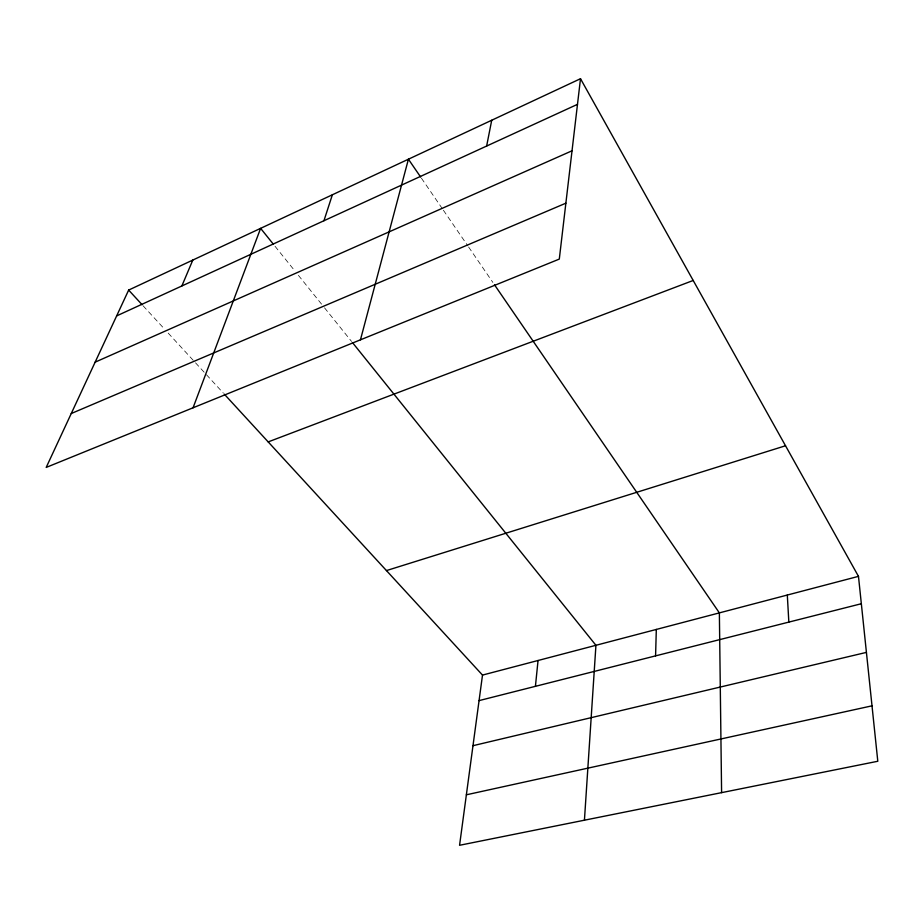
<?xml version="1.0" encoding="UTF-8"?>
<svg xmlns="http://www.w3.org/2000/svg" width="924" height="924" viewBox="0 0 924 924"><rect width="100%" height="100%" fill="white"/><g stroke="black" fill="none" stroke-linecap="round" stroke-linejoin="round"><path stroke-width="0.69" stroke-dasharray="4.62 3.46" d="M143.116 305.821L164.333 328.898M168.191 333.09L223.377 393.139M275.017 246.258L294.814 270.882M298.417 275.352L323.619 306.699M324.52 307.819L351.559 341.441M421.436 178.193L442.584 209.055M443.393 210.245L467.798 245.842M468.618 247.031L492.862 282.409"/><path stroke-width="1.39" d="M655.578 655.878L656.317 629.44M584.43 820.2L595.934 645.299L352.46 342.561M535.423 686.324L538.045 660.51M580.503 78.713L559.297 259.09L46.2 467.417L128.655 290.078L580.503 78.713L858.477 576.357L877.8 761.261L459.563 845.287L482.501 675.086L224.347 394.202M486.636 146.05L491.718 120.247M360.452 339.824L408.42 159.205L420.628 177.015M323.943 220.732L332.363 194.791M193.058 407.796L260.614 228.344L273.215 244.017M181.855 285.966L192.816 260.06M116.643 315.904L577.488 104.343M95.137 362.162L572.025 150.797M71.252 413.525L565.869 203.188M268.191 441.903L693.196 280.469M386.451 570.582L785.527 445.761M482.501 675.086L858.477 576.357M479.059 700.611L861.341 603.73M472.984 745.691L866.423 652.39M466.366 794.802L872.013 705.832M128.655 290.078L142.157 304.77M494.467 284.754L719.369 612.889L721.598 792.642M787.306 595.044L788.842 622.106"/></g></svg>
